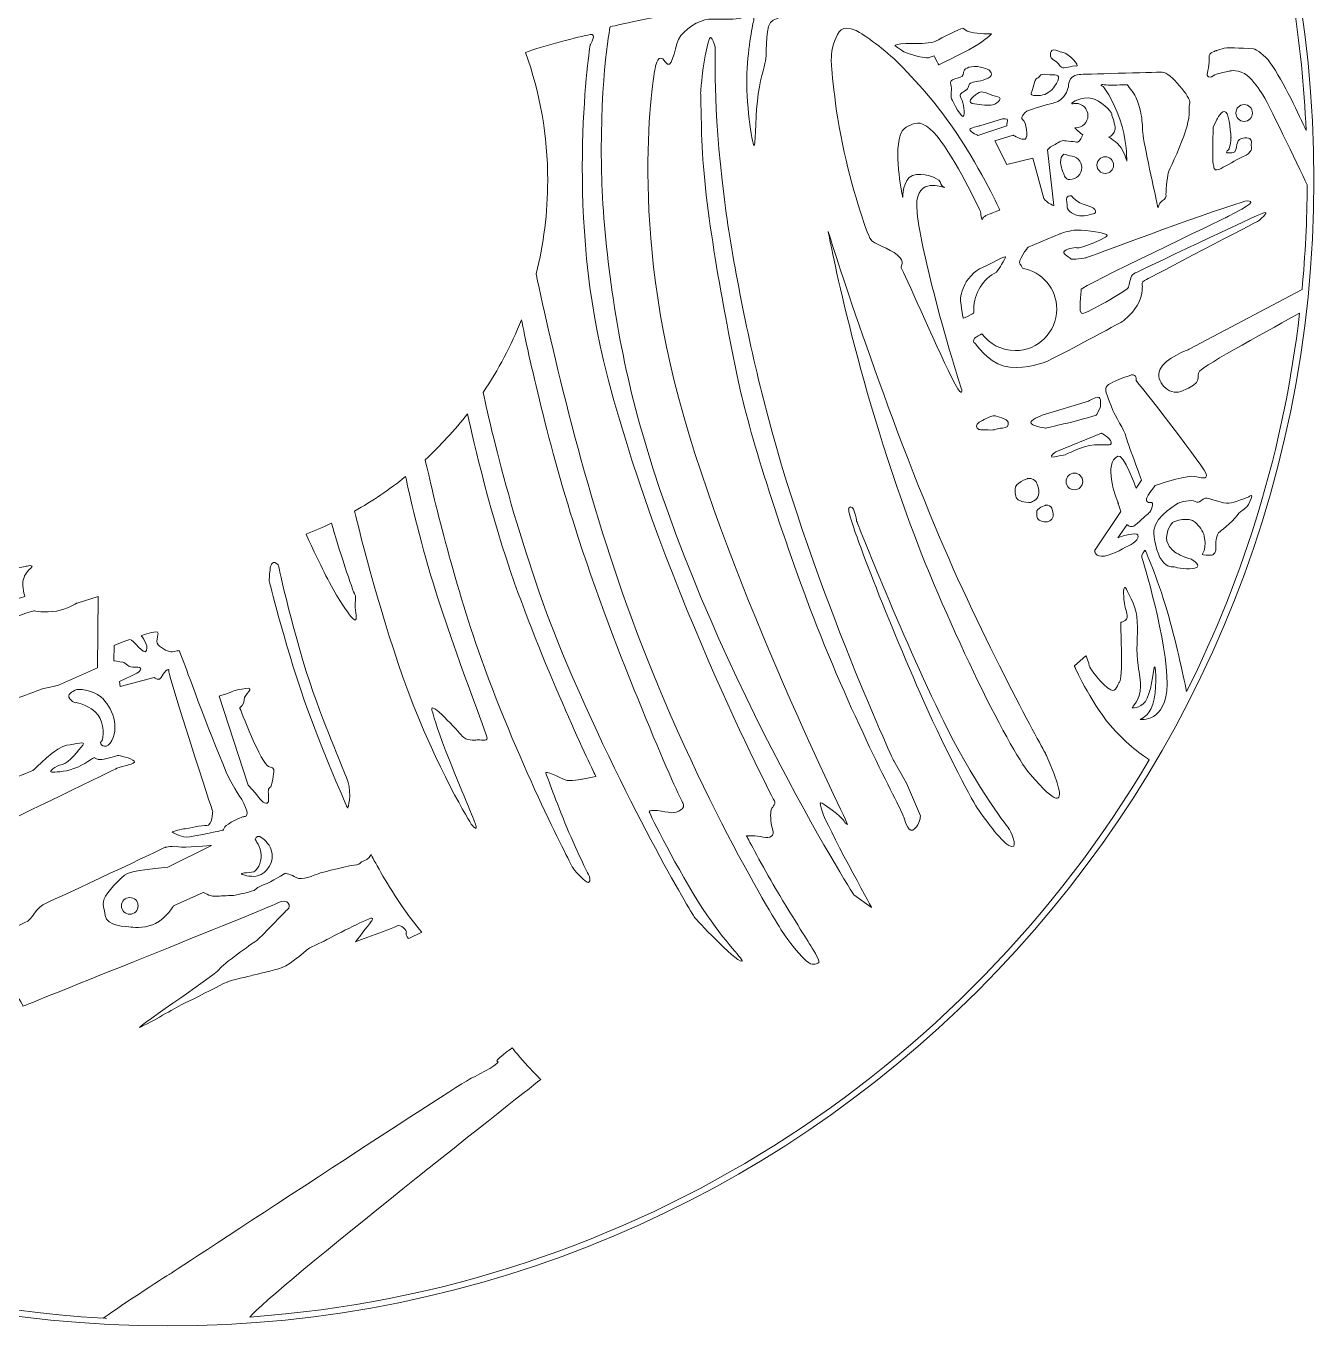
# Model space of a CAD drawing. Header units: inches. Extents: x 50 to 350, y -350 to -50.
# Drawn here: x 181.4 to 350, y -350 to -179.8 of the extents above; entities that cross this region are included whole.
import ezdxf

# ---------------------------------------------------------------- set-up
doc = ezdxf.new("R2010")
doc.units = ezdxf.units.IN
doc.header["$MEASUREMENT"] = 0
doc.layers.add('Layer 1', color=7, linetype='Continuous')

msp = doc.modelspace()

# ---------------------------------------------------------------- linework, layer by layer
at = {"layer": 'Layer 1', "lineweight": 0}
for points, knots in [([(350, -200), (350, -282.84), (282.84, -350), (200, -350), (117.16, -350), (50, -282.84), (50, -200), (50, -117.16), (117.16, -50), (200, -50), (282.84, -50), (350, -117.16), (350, -200)], [0, 0, 0, 0, 1, 1, 1, 2, 2, 2, 3, 3, 3, 4, 4, 4, 4]), ([(342.08, -182.85), (340.36, -182.73), (338.5, -182.6), (338, -182.81), (337.49, -183.02), (337.24, -183.06), (337.24, -183.06), (337.24, -183.06), (336.19, -183.27), (336.27, -183.91), (336.36, -184.54), (336.02, -186.26), (336.02, -186.26), (336.02, -186.26), (336.09, -186.57), (336.4, -186.55), (336.61, -186.53), (337.01, -186.2), (337.24, -186.14), (337.83, -185.97), (338.88, -185.76), (338.88, -185.76), (338.88, -185.76), (339.73, -185.44), (340.89, -186.07), (341.78, -186.56), (342.6, -187.81), (343.13, -188.58), (343.89, -189.66), (347.85, -198), (349.11, -200.65), (349.09, -205.26), (348.86, -209.82), (348.44, -214.32), (348.44, -214.32), (333.66, -222.16), (333.66, -222.16), (333.66, -222.16), (330.48, -223.28), (329.81, -224.84), (329.17, -226.33), (331, -228.27), (332.57, -227.67), (335.77, -226.45), (334.48, -225.73), (335.01, -225.02), (335.54, -224.32), (344.98, -219.15), (348.11, -217.44), (346.07, -235.06), (340.96, -251.73), (333.33, -266.93), (332.87, -264.71), (331.89, -260.26), (330.77, -256.4), (329.49, -251.94), (327.9, -248.46), (327.9, -248.46), (327.9, -248.46), (327.31, -249.05), (327.48, -249.39), (327.56, -249.56), (330.86, -260.61), (330.78, -265.97), (330.69, -271.13), (327.23, -270.6), (327.23, -270.6), (327.23, -270.6), (328.39, -270.31), (328.92, -268.59), (329.44, -266.9), (329.33, -263.78), (329.16, -263.7), (328.98, -263.61), (328.86, -266.36), (328.17, -267.83), (327.58, -269.11), (326.41, -269.12), (326.21, -269.09), (326.09, -269.06), (327.31, -268.02), (327.3, -266.31), (327.3, -264.82), (327.08, -264.7), (326.9, -262.87), (326.71, -260.94), (327, -258.91), (326.83, -257.14), (326.7, -255.8), (325.42, -253.5), (325.37, -253.43), (325.12, -253.09), (325.01, -253.74), (325.12, -254.86), (325.29, -256.54), (325.88, -257.22), (325.29, -257.64), (324.7, -258.06), (324.7, -257.64), (324.7, -258.23), (324.7, -258.82), (325.04, -265.3), (324.53, -265.72), (324.33, -265.89), (324.14, -267.14), (323.39, -266.75), (322.29, -266.18), (320.58, -263.81), (320.58, -263.61), (320.58, -263.28), (320.15, -262.27), (320.15, -262.27), (320.15, -262.27), (318.64, -263.61), (318.64, -263.61), (318.64, -263.61), (320.63, -268.15), (323.31, -271.35), (325.12, -273.52), (327.24, -275.08), (328.44, -275.89), (304.2, -316.89), (260.89, -345.27), (210.71, -348.83), (213.41, -345.52), (248.78, -317.74), (248.78, -317.74), (248.78, -317.74), (247.96, -316.88), (247.1, -315.98), (246.15, -314.99), (245.07, -313.61), (245.07, -313.61), (245.07, -313.61), (242.47, -315.38), (243.14, -315.38), (243.81, -315.38), (240.87, -317.06), (239.69, -317.57), (238.51, -318.07), (200.72, -342.9), (200.3, -343.16), (199.92, -343.38), (192.5, -348.21), (191.5, -348.98), (160.71, -347.24), (132.42, -336.17), (109.41, -318.55), (115.77, -315.2), (133.24, -306.03), (134.48, -305.62), (135.99, -305.11), (146.68, -299.64), (146.68, -299.64), (146.68, -299.64), (192.64, -277.33), (193.31, -277), (193.98, -276.66), (195.92, -276.49), (195.58, -276.07), (195.25, -275.65), (193.48, -275.31), (193.48, -275.31), (193.48, -275.31), (192.1, -275.79), (191.36, -275.85), (190.54, -275.92), (190.36, -275.57), (190.36, -275.57), (190.36, -275.57), (189.01, -276.56), (187.69, -277.04), (186.36, -277.52), (185.06, -277.5), (184.81, -277.5), (184.3, -277.5), (185.23, -276.66), (186.16, -276.49), (187.08, -276.32), (188.34, -274.56), (188.85, -273.97), (189.35, -273.38), (187.92, -273.88), (186.74, -273.97), (185.57, -274.05), (182.37, -277.25), (182.37, -277.25), (182.37, -277.25), (158.8, -287.35), (158.21, -287.6), (157.62, -287.86), (152.91, -289.62), (151.9, -290.13), (150.89, -290.63), (150.47, -292.06), (150.47, -292.06), (150.47, -292.06), (145.33, -295.09), (145.33, -295.09), (145.33, -295.09), (141.85, -296.3), (138.49, -295.63), (135.76, -295.08), (131.53, -292.7), (132.33, -285.47), (132.55, -283.45), (133.83, -282.44), (133.97, -282.3), (134.56, -281.71), (141.8, -278.43), (142.98, -277.92), (144.15, -277.42), (147.52, -277.17), (148.28, -277.25), (149.04, -277.33), (154.93, -277.08), (154.93, -277.08), (154.93, -277.08), (182.87, -266.9), (183.21, -266.73), (183.55, -266.56), (185.65, -266.14), (185.65, -266.14), (185.65, -266.14), (190.78, -263.87), (190.78, -263.87), (190.78, -263.87), (190.87, -254.52), (190.87, -254.52), (190.87, -254.52), (188.09, -255.37), (188.09, -255.37), (188.09, -255.37), (186.73, -256.18), (185.39, -256.42), (183.92, -256.69), (182.45, -256.38), (182.45, -256.38), (182.45, -256.38), (171.34, -259.91), (169.66, -260.5), (167.97, -261.09), (161.32, -262.69), (160.15, -263.19), (158.97, -263.7), (143.65, -269.25), (142.22, -269.51), (140.79, -269.76), (131.61, -272.96), (134.39, -272.2), (137.17, -271.44), (149.46, -269.17), (150.21, -269.17), (150.97, -269.17), (156.7, -267.32), (157.03, -267.23), (157.37, -267.15), (162.67, -266.22), (162.25, -266.39), (161.83, -266.56), (160.99, -267.65), (159.56, -268.24), (158.13, -268.83), (146.85, -272.28), (146.85, -272.28), (146.85, -272.28), (82.88, -292.4), (82.88, -292.4), (80.58, -289.48), (78.39, -286.47), (76.3, -283.39), (79.82, -282.85), (89.42, -281.29), (91.97, -280.87), (95, -280.36), (105.27, -277), (106.45, -276.75), (107.62, -276.49), (128.08, -270.68), (129.76, -270.26), (131.1, -269.93), (134.18, -268.48), (136.03, -267.82), (137.01, -267.58), (137.6, -267.43), (137.17, -267.49), (136.91, -267.52), (136.51, -267.64), (136.03, -267.82), (134.12, -268.27), (130.71, -269), (130.43, -269), (130.01, -269), (103.33, -274.64), (102.91, -274.56), (102.49, -274.47), (91.88, -276.49), (90.79, -276.58), (89.7, -276.66), (78, -278.93), (77.16, -278.93), (76.67, -278.93), (75.05, -279.21), (73.73, -279.44), (71.08, -275.23), (68.63, -270.88), (66.41, -266.4), (71.82, -265.71), (85.68, -263.76), (86.92, -263.28), (88.43, -262.69), (113.1, -261.93), (113.85, -261.51), (114.61, -261.09), (116.21, -261.17), (116.8, -261.26), (117.39, -261.34), (121.68, -261.34), (122.61, -261.43), (123.53, -261.51), (128.58, -261.26), (130.18, -261.01), (131.78, -260.75), (136.07, -259.74), (138.01, -259.41), (139.95, -259.07), (136.83, -260.16), (135.91, -260.42), (134.98, -260.67), (128.41, -262.27), (130.1, -262.02), (131.78, -261.76), (142.3, -262.94), (143.14, -262.94), (143.73, -262.94), (146.17, -262.69), (147.13, -262.6), (147.08, -262.62), (147.11, -262.62), (147.27, -262.6), (147.67, -262.55), (147.54, -262.56), (147.13, -262.6), (147.52, -262.46), (153.32, -261.35), (153.92, -261.43), (154.59, -261.51), (157.37, -261.17), (157.37, -261.17), (157.37, -261.17), (170.84, -257.22), (170.84, -257.22), (170.84, -257.22), (176.56, -255.62), (177.49, -255.53), (178.41, -255.45), (181.27, -254.52), (181.27, -254.52), (181.27, -254.52), (180.85, -253.18), (181.02, -252.5), (181.19, -251.83), (181.36, -251.41), (182.03, -250.82), (182.7, -250.23), (181.36, -250.57), (181.36, -250.57), (181.36, -250.57), (167.47, -253.09), (167.47, -253.09), (167.47, -253.09), (171.76, -253.01), (174.79, -252.59), (178.49, -252.07), (177.07, -253.68), (176.56, -253.85), (176.06, -254.02), (173.53, -255.37), (171.26, -255.37), (168.98, -255.37), (149.71, -257.55), (148.62, -257.64), (147.52, -257.72), (144.91, -257.13), (143.06, -257.13), (141.21, -257.13), (139.02, -256.21), (139.44, -256.21), (139.86, -256.21), (142.81, -255.7), (143.57, -255.03), (144.32, -254.36), (136.66, -255.28), (135.82, -255.28), (134.98, -255.28), (131.61, -254.78), (131.61, -254.78), (131.61, -254.78), (130.86, -254.52), (129.59, -254.61), (128.33, -254.69), (123.45, -255.62), (122.35, -255.62), (121.26, -255.62), (119.41, -255.79), (118.73, -255.79), (118.06, -255.79), (108.47, -257.55), (107.62, -257.64), (106.78, -257.72), (101.65, -258.73), (100.64, -259.07), (99.63, -259.41), (94.33, -260.33), (91.97, -260.75), (89.61, -261.17), (86.33, -261.68), (85.99, -261.76), (85.69, -261.84), (69.04, -264.43), (65.7, -264.95), (65.2, -263.92), (64.71, -262.89), (64.24, -261.84), (66.69, -261.52), (70.98, -260.82), (72.44, -260.5), (74.38, -260.08), (108.21, -255.28), (109.14, -255.11), (110.07, -254.94), (116.46, -254.1), (117.98, -253.6), (119.49, -253.09), (167.89, -247.37), (168.98, -247.2), (170.08, -247.03), (171.93, -246.44), (172.27, -246.36), (172.6, -246.28), (172.18, -246.36), (170.58, -246.53), (168.98, -246.7), (151.56, -248.04), (149.96, -248.21), (148.36, -248.38), (135.74, -249.31), (134.64, -249.39), (133.55, -249.47), (125.72, -249.98), (124.96, -249.98), (124.27, -249.98), (70.86, -255.41), (61.86, -256.33), (54.79, -238.98), (50.89, -220), (50.89, -200.11), (50.89, -117.76), (117.65, -51), (200, -51), (218.79, -51), (236.76, -54.48), (253.31, -60.82), (255.61, -63.28), (265.37, -73.74), (265.71, -74.19), (266.09, -74.69), (266.34, -86.43), (266.34, -86.43), (266.34, -86.43), (268.36, -88.83), (268.74, -89.84), (269.12, -90.85), (269.12, -88.2), (269.12, -88.2), (269.12, -88.2), (269.12, -78.98), (269.12, -78.98), (269.12, -78.98), (277.2, -87.95), (277.57, -88.83), (277.95, -89.71), (277.57, -100.95), (277.57, -100.95), (277.57, -100.95), (279.25, -102.68), (279.25, -102.68), (279.25, -102.68), (279.25, -91.23), (279.25, -91.23), (279.25, -91.23), (280.98, -93.5), (280.98, -93.5), (280.98, -93.5), (279.34, -88.32), (278.84, -88.2), (278.33, -88.07), (278.46, -85.55), (278.46, -84.92), (278.46, -84.28), (277.95, -84.54), (277.95, -84.54), (277.95, -84.54), (277.07, -85.55), (277.07, -85.55), (277.07, -85.55), (268.86, -74.94), (268.86, -74.94), (268.86, -74.94), (268.86, -67.82), (268.86, -67.82), (274.84, -70.94), (280.57, -74.45), (286.03, -78.31), (286.03, -78.31), (286.03, -90.09), (286.03, -90.09), (286.03, -90.09), (287.17, -90.6), (287.04, -91.1), (286.92, -91.61), (286.92, -91.48), (286.54, -92.49), (286.16, -93.5), (286.54, -108.27), (286.54, -108.27), (286.54, -108.27), (284.77, -106), (284.77, -106), (284.77, -106), (284.77, -90.97), (284.77, -90.97), (284.77, -90.97), (283.38, -91.1), (283.51, -91.98), (283.63, -92.87), (282.88, -102.97), (282.88, -102.97), (282.88, -102.97), (281.74, -102.21), (281.74, -102.21), (281.74, -102.21), (282.4, -103.87), (282.29, -104.47), (282.15, -105.24), (281.24, -104.99), (281.24, -104.99), (281.24, -104.99), (291.84, -116.85), (291.84, -116.85), (291.84, -116.85), (290.45, -113.19), (290.45, -113.19), (290.45, -113.19), (290.45, -96.15), (290.45, -96.15), (290.45, -96.15), (291.59, -97.67), (291.59, -97.67), (291.59, -97.67), (291.59, -87.44), (291.59, -87.44), (291.59, -87.44), (292.72, -87.44), (292.85, -86.94), (292.98, -86.43), (292.85, -101.58), (292.85, -101.58), (292.85, -101.58), (294.36, -103.98), (294.36, -103.98), (294.36, -103.98), (295, -105.24), (294.49, -105.49), (293.99, -105.74), (293.1, -106.25), (293.35, -107.01), (293.61, -107.76), (293.35, -110.04), (293.35, -110.04), (293.35, -110.04), (294.62, -109.91), (295.25, -110.42), (295.88, -110.92), (297.39, -112.31), (297.39, -112.31), (297.39, -112.31), (298.53, -114.46), (299.04, -114.71), (299.46, -114.92), (299.17, -95.1), (299.07, -88.67), (300.96, -90.35), (302.8, -92.08), (304.6, -93.85), (304.6, -93.85), (304.34, -94.13), (304.34, -94.13), (304.34, -94.13), (304.34, -126.45), (304.34, -126.45), (304.34, -126.45), (306.36, -128.97), (306.36, -128.97), (306.36, -128.97), (306.36, -95.61), (306.36, -95.61), (318.24, -107.7), (328.08, -121.81), (335.31, -137.37), (335.31, -137.37), (335.31, -154.78), (335.31, -154.78), (335.31, -154.78), (336.9, -156.3), (337.16, -156.63), (337.41, -156.97), (340.19, -158.15), (340.86, -158.4), (341.31, -158.57), (342.64, -159.29), (343.64, -159.96), (346.64, -170.71), (348.46, -181.94), (348.97, -193.53), (348.11, -191.62), (346.04, -187.14), (344.27, -184.65), (343.54, -183.64), (342.49, -182.88), (342.08, -182.85)], [0, 0, 0, 0, 1, 1, 1, 2, 2, 2, 3, 3, 3, 4, 4, 4, 5, 5, 5, 6, 6, 6, 7, 7, 7, 8, 8, 8, 9, 9, 9, 10, 10, 10, 11, 11, 11, 12, 12, 12, 13, 13, 13, 14, 14, 14, 15, 15, 15, 16, 16, 16, 17, 17, 17, 18, 18, 18, 19, 19, 19, 20, 20, 20, 21, 21, 21, 22, 22, 22, 23, 23, 23, 24, 24, 24, 25, 25, 25, 26, 26, 26, 27, 27, 27, 28, 28, 28, 29, 29, 29, 30, 30, 30, 31, 31, 31, 32, 32, 32, 33, 33, 33, 34, 34, 34, 35, 35, 35, 36, 36, 36, 37, 37, 37, 38, 38, 38, 39, 39, 39, 40, 40, 40, 41, 41, 41, 42, 42, 42, 43, 43, 43, 44, 44, 44, 45, 45, 45, 46, 46, 46, 47, 47, 47, 48, 48, 48, 49, 49, 49, 50, 50, 50, 51, 51, 51, 52, 52, 52, 53, 53, 53, 54, 54, 54, 55, 55, 55, 56, 56, 56, 57, 57, 57, 58, 58, 58, 59, 59, 59, 60, 60, 60, 61, 61, 61, 62, 62, 62, 63, 63, 63, 64, 64, 64, 65, 65, 65, 66, 66, 66, 67, 67, 67, 68, 68, 68, 69, 69, 69, 70, 70, 70, 71, 71, 71, 72, 72, 72, 73, 73, 73, 74, 74, 74, 75, 75, 75, 76, 76, 76, 77, 77, 77, 78, 78, 78, 79, 79, 79, 80, 80, 80, 81, 81, 81, 82, 82, 82, 83, 83, 83, 84, 84, 84, 85, 85, 85, 86, 86, 86, 87, 87, 87, 88, 88, 88, 89, 89, 89, 90, 90, 90, 91, 91, 91, 92, 92, 92, 93, 93, 93, 94, 94, 94, 95, 95, 95, 96, 96, 96, 97, 97, 97, 98, 98, 98, 99, 99, 99, 100, 100, 100, 101, 101, 101, 102, 102, 102, 103, 103, 103, 104, 104, 104, 105, 105, 105, 106, 106, 106, 107, 107, 107, 108, 108, 108, 109, 109, 109, 110, 110, 110, 111, 111, 111, 112, 112, 112, 113, 113, 113, 114, 114, 114, 115, 115, 115, 116, 116, 116, 117, 117, 117, 118, 118, 118, 119, 119, 119, 120, 120, 120, 121, 121, 121, 122, 122, 122, 123, 123, 123, 124, 124, 124, 125, 125, 125, 126, 126, 126, 127, 127, 127, 128, 128, 128, 129, 129, 129, 130, 130, 130, 131, 131, 131, 132, 132, 132, 133, 133, 133, 134, 134, 134, 135, 135, 135, 136, 136, 136, 137, 137, 137, 138, 138, 138, 139, 139, 139, 140, 140, 140, 141, 141, 141, 142, 142, 142, 143, 143, 143, 144, 144, 144, 145, 145, 145, 146, 146, 146, 147, 147, 147, 148, 148, 148, 149, 149, 149, 150, 150, 150, 151, 151, 151, 152, 152, 152, 153, 153, 153, 154, 154, 154, 155, 155, 155, 156, 156, 156, 157, 157, 157, 158, 158, 158, 159, 159, 159, 160, 160, 160, 161, 161, 161, 162, 162, 162, 163, 163, 163, 164, 164, 164, 165, 165, 165, 166, 166, 166, 167, 167, 167, 168, 168, 168, 169, 169, 169, 170, 170, 170, 171, 171, 171, 172, 172, 172, 173, 173, 173, 174, 174, 174, 175, 175, 175, 176, 176, 176, 177, 177, 177, 178, 178, 178, 179, 179, 179, 180, 180, 180, 181, 181, 181, 182, 182, 182, 183, 183, 183, 184, 184, 184, 185, 185, 185, 186, 186, 186, 187, 187, 187, 188, 188, 188, 189, 189, 189, 190, 190, 190, 191, 191, 191, 192, 192, 192, 193, 193, 193, 194, 194, 194, 195, 195, 195, 196, 196, 196, 197, 197, 197, 198, 198, 198, 199, 199, 199, 200, 200, 200, 201, 201, 201, 202, 202, 202, 203, 203, 203, 204, 204, 204, 205, 205, 205, 206, 206, 206, 207, 207, 207, 208, 208, 208, 209, 209, 209, 210, 210, 210, 210]), ([(292.09, -295.23), (292.09, -295.23), (286.16, -284.37), (285.65, -282.73), (285.15, -281.09), (285.15, -281.22), (286.92, -282.48), (288.68, -283.74), (288.31, -283.99), (288.94, -284.37), (289.26, -284.56), (273.67, -253.8), (266.85, -228.58), (260.21, -203.98), (263.74, -185.11), (263.81, -185.15), (263.81, -185.15), (264.19, -183.13), (265.08, -184.52), (265.96, -185.91), (266.21, -183), (266.84, -181.61), (267.48, -180.23), (269.5, -179.09), (270.76, -178.96), (272.02, -178.84), (273.79, -179.09), (274.8, -178.84), (275.81, -178.58), (276.94, -177.7), (276.69, -178.96), (276.56, -179.6), (275.93, -182.33), (275.77, -186.05), (275.62, -189.65), (276.44, -195.25), (276.69, -195.5), (276.94, -195.74), (276.86, -192.24), (277.14, -189.69), (277.43, -186.97), (278.08, -185.17), (278.21, -184.39), (278.46, -182.88), (278.08, -179.59), (279.22, -179.09), (280.35, -178.58), (281.61, -177.83), (281.61, -177.83), (281.61, -177.83), (280.51, -177.17), (280.51, -177.17), (280.51, -177.17), (275.69, -177.01), (269.51, -177.77), (264.5, -178.38), (257.87, -179.95), (257.87, -179.95), (257.87, -179.95), (256.32, -188.06), (256.8, -200.55), (257.15, -209.61), (258.8, -221.46), (261.72, -231.88), (270.5, -263.15), (289.77, -293.58), (289.77, -293.58), (289.77, -293.58), (292.09, -295.23), (292.09, -295.23)], [0, 0, 0, 0, 1, 1, 1, 2, 2, 2, 3, 3, 3, 4, 4, 4, 5, 5, 5, 6, 6, 6, 7, 7, 7, 8, 8, 8, 9, 9, 9, 10, 10, 10, 11, 11, 11, 12, 12, 12, 13, 13, 13, 14, 14, 14, 15, 15, 15, 16, 16, 16, 17, 17, 17, 18, 18, 18, 19, 19, 19, 20, 20, 20, 21, 21, 21, 22, 22, 22, 23, 23, 23, 23]), ([(287.27, -181.76), (286.77, -182.97), (286.82, -184.49), (286.82, -184.49), (286.82, -184.49), (287.16, -190.4), (288.51, -196.37), (289.73, -201.79), (291.62, -207.63), (292.13, -207.98), (293.02, -208.59), (295.03, -209.18), (295.84, -210.19), (296.45, -210.94), (295.78, -211.35), (296, -211.6), (296.3, -211.95), (300.36, -221.32), (302.54, -225.79), (303.99, -228.77), (303.91, -227.51), (303.91, -227.51), (303.91, -227.51), (302.12, -222.06), (300.4, -215.4), (299.46, -211.74), (298.31, -207.02), (298.04, -204.26), (297.56, -199.49), (301.13, -200.88), (301.38, -200.91), (301.44, -200.91), (301.49, -200.92), (301.53, -200.93), (301.67, -201.01), (301.73, -200.97), (301.53, -200.93), (301.38, -200.85), (301.16, -200.66), (301.05, -200.23), (300.92, -199.77), (298.7, -198.9), (297.44, -199.42), (296.16, -199.93), (296.17, -202.25), (296.17, -202.25), (296.17, -202.25), (294.99, -196.93), (295.82, -194.17), (296.13, -193.12), (296.97, -192.88), (297.77, -192.6), (298.62, -192.3), (299.82, -193.09), (301.15, -194.9), (303.64, -198.32), (306.35, -204.11), (306.35, -204.11), (306.35, -204.11), (306.52, -205.54), (306.6, -205.12), (306.69, -204.7), (307.28, -204.61), (308.03, -204.27), (308.79, -203.94), (308.88, -203.94), (308.88, -203.94), (308.88, -203.94), (306.69, -199.07), (303.16, -193.78), (301.09, -190.69), (298.67, -187.79), (295.66, -184.75), (294, -183.07), (291.09, -180.92), (290.06, -180.45), (288.12, -179.55), (287.75, -180.65), (287.27, -181.76)], [0, 0, 0, 0, 1, 1, 1, 2, 2, 2, 3, 3, 3, 4, 4, 4, 5, 5, 5, 6, 6, 6, 7, 7, 7, 8, 8, 8, 9, 9, 9, 10, 10, 10, 11, 11, 11, 12, 12, 12, 13, 13, 13, 14, 14, 14, 15, 15, 15, 16, 16, 16, 17, 17, 17, 18, 18, 18, 19, 19, 19, 20, 20, 20, 21, 21, 21, 22, 22, 22, 23, 23, 23, 24, 24, 24, 25, 25, 25, 26, 26, 26, 26]), ([(300.54, -181.8), (299.95, -182.14), (298.19, -182.14), (297.85, -182.14), (297.51, -182.14), (297.6, -182.14), (296.59, -182.14), (295.58, -182.14), (295.16, -182.39), (295.16, -182.39), (295.16, -182.39), (296.08, -183.23), (297.01, -183.48), (297.93, -183.74), (298.94, -184.07), (299.53, -183.99), (300.12, -183.91), (300.29, -183.57), (300.37, -183.91), (300.46, -184.24), (300.88, -184.92), (300.88, -184.92), (300.88, -184.92), (303.66, -183.63), (305.57, -182.52), (307.05, -181.65), (307.78, -180.88), (307.78, -180.88), (307.78, -180.88), (306.06, -180.88), (305.1, -180.67), (304.26, -180.48), (304.18, -180.07), (303.99, -180.12), (303.66, -180.2), (301.13, -181.46), (300.54, -181.8)], [0, 0, 0, 0, 1, 1, 1, 2, 2, 2, 3, 3, 3, 4, 4, 4, 5, 5, 5, 6, 6, 6, 7, 7, 7, 8, 8, 8, 9, 9, 9, 10, 10, 10, 11, 11, 11, 12, 12, 12, 12]), ([(283.52, -302.19), (284.39, -302.98), (284.85, -302.54), (285.06, -302.5), (285.56, -302.42), (284.55, -300.99), (284.13, -300.23), (283.89, -299.8), (281.48, -296.08), (279.21, -292.21), (277.47, -289.24), (275.71, -285.84), (275.71, -285.84), (275.71, -285.84), (276.98, -285.75), (277.9, -286), (278.83, -286.26), (279.42, -285.75), (279.16, -285.08), (278.91, -284.4), (278.83, -283.23), (278.91, -282.64), (279, -282.05), (279.58, -281.71), (279.42, -281.37), (279.32, -281.18), (263.77, -251.4), (257.01, -223.62), (252.02, -203.08), (255.26, -182.31), (255.26, -182.31), (255.26, -182.31), (256.23, -180.77), (255.26, -180.96), (253.92, -181.23), (249.02, -182.45), (246.81, -183.32), (248.68, -188.55), (249.7, -194.19), (249.7, -200.07), (249.7, -204.28), (249.18, -208.38), (248.19, -212.29), (250.13, -221.51), (254.57, -240.88), (260.61, -257.17), (269.73, -281.76), (280.51, -298.54), (280.51, -298.54), (280.51, -298.54), (282.26, -301.05), (283.52, -302.19)], [0, 0, 0, 0, 1, 1, 1, 2, 2, 2, 3, 3, 3, 4, 4, 4, 5, 5, 5, 6, 6, 6, 7, 7, 7, 8, 8, 8, 9, 9, 9, 10, 10, 10, 11, 11, 11, 12, 12, 12, 13, 13, 13, 14, 14, 14, 15, 15, 15, 16, 16, 16, 17, 17, 17, 17]), ([(297.73, -284.94), (298.44, -284.26), (298.49, -283.24), (298.49, -283.24), (298.49, -283.24), (296.67, -278.94), (296.67, -278.94), (296.67, -278.94), (295, -276.04), (295, -276.04), (295, -276.04), (283.68, -251.62), (277.94, -228.7), (275.67, -219.66), (273.72, -209.69), (272.78, -202.22), (271.27, -190.12), (271.64, -182.75), (271.64, -182.75), (271.64, -182.75), (271.14, -180.76), (270.88, -181.49), (270.25, -183.26), (269.95, -186.07), (269.87, -186.92), (269.67, -189.28), (269.68, -186.7), (269.85, -194.01), (270.03, -202.36), (272.35, -215.28), (274.67, -226.45), (275.93, -232.51), (280.03, -245.59), (284.44, -257.12), (289.71, -270.9), (296.09, -282.56), (296.36, -283.52), (296.53, -284.14), (297.02, -285.63), (297.73, -284.94)], [0, 0, 0, 0, 1, 1, 1, 2, 2, 2, 3, 3, 3, 4, 4, 4, 5, 5, 5, 6, 6, 6, 7, 7, 7, 8, 8, 8, 9, 9, 9, 10, 10, 10, 11, 11, 11, 12, 12, 12, 13, 13, 13, 13]), ([(315.95, -184.33), (316.54, -184.58), (316.62, -185), (316.96, -185.25), (317.29, -185.5), (318.3, -185), (318.89, -185.08), (319.48, -185.17), (317.88, -183.4), (317.21, -183.32), (316.54, -183.23), (316.37, -182.9), (315.86, -182.98), (315.36, -183.06), (315.36, -184.07), (315.95, -184.33)], [0, 0, 0, 0, 1, 1, 1, 2, 2, 2, 3, 3, 3, 4, 4, 4, 5, 5, 5, 5]), ([(307.45, -185.59), (307.45, -185.59), (306.18, -185), (305.17, -185.17), (304.16, -185.34), (304.16, -185.76), (304.08, -186.18), (303.99, -186.6), (303.4, -186.6), (302.98, -186.77), (302.56, -186.94), (302.31, -187.02), (302.48, -187.52), (302.65, -188.03), (302.39, -189.04), (302.56, -189.38), (302.73, -189.71), (303.99, -192.24), (304.16, -191.56), (304.33, -190.89), (303.99, -189.54), (303.74, -189.12), (303.49, -188.7), (303.99, -188.62), (304.5, -188.2), (305, -187.78), (304.67, -187.44), (305.17, -187.27), (305.68, -187.1), (306.43, -187.1), (307.36, -186.68), (308.29, -186.26), (307.45, -185.59), (307.45, -185.59)], [0, 0, 0, 0, 1, 1, 1, 2, 2, 2, 3, 3, 3, 4, 4, 4, 5, 5, 5, 6, 6, 6, 7, 7, 7, 8, 8, 8, 9, 9, 9, 10, 10, 10, 11, 11, 11, 11]), ([(318.36, -186.52), (318.02, -186.78), (317.84, -187.33), (317.88, -187.52), (317.93, -187.77), (317.66, -188.67), (317.05, -189.3), (316.6, -189.76), (315.86, -189.93), (315.53, -190.01), (314.6, -190.22), (312.41, -190.98), (312.41, -190.98), (312.41, -190.98), (311.4, -191.78), (311.86, -192.07), (312.33, -192.36), (312.66, -194.47), (312.2, -194.64), (311.74, -194.81), (310.64, -194.13), (310.64, -194.13), (310.64, -194.13), (308.24, -194.89), (308.24, -194.89), (308.24, -194.89), (309.8, -197.96), (309.8, -197.96), (309.8, -197.96), (313.21, -197.16), (313.21, -197.16), (313.21, -197.16), (314.64, -202.42), (314.64, -202.42), (314.64, -202.42), (314.89, -202.76), (315.27, -203.01), (315.65, -203.26), (315.95, -203.35), (315.95, -203.35), (315.95, -203.35), (315.1, -196.07), (315.1, -196.07), (315.1, -196.07), (315.4, -195.69), (315.78, -195.52), (316.16, -195.35), (316.83, -194.85), (317.17, -194.85), (317.5, -194.85), (318.85, -195.02), (319.06, -195.06), (319.27, -195.1), (319.73, -194.09), (319.73, -194.09), (319.73, -194.09), (318.9, -193.51), (318.71, -193.16), (318.75, -193.16), (318.78, -193.16), (318.81, -193.16), (319.69, -193.16), (320.41, -192.45), (320.41, -191.56), (320.41, -190.68), (319.69, -189.97), (318.81, -189.97), (318.64, -189.97), (318.47, -189.99), (318.32, -190.04), (318.31, -189.97), (318.3, -189.92), (318.3, -189.92), (318.3, -189.92), (319.48, -188.98), (320.96, -189.31), (322, -189.55), (323.49, -190.99), (323.52, -191.35), (323.57, -191.83), (324.02, -192.67), (323.97, -193.33), (323.93, -193.91), (323.4, -194.36), (323.18, -194.34), (322.91, -194.32), (323.81, -194.65), (324.56, -195.54), (325.08, -196.16), (325.5, -197.4), (325.5, -197.54), (325.5, -197.7), (325.54, -195.25), (324.89, -193), (324.16, -190.42), (322.7, -187.98), (322.39, -187.78), (321.8, -187.4), (322.3, -187.52), (323.06, -187.57), (323.82, -187.61), (325.54, -187.52), (325.54, -187.52), (325.54, -187.52), (326.38, -188.58), (326.55, -188.91), (326.61, -189.04), (327.11, -190.01), (327.39, -191.52), (327.57, -192.47), (327.51, -193.15), (327.64, -194.18), (327.87, -195.94), (329.48, -203.1), (329.5, -203.35), (329.54, -203.98), (329.67, -203.18), (329.92, -202.93), (330.17, -202.68), (330.68, -202.46), (330.63, -202.09), (330.59, -201.71), (330.76, -199.69), (330.93, -199.1), (331.04, -198.71), (332.22, -196.28), (332.98, -194.24), (333.36, -193.21), (333.58, -192), (333.62, -191.78), (333.75, -191.1), (333.54, -190.47), (333.75, -189.88), (333.96, -189.29), (331.18, -185.88), (330.13, -185.88), (329.08, -185.88), (319.36, -186.18), (319.36, -186.18), (319.36, -186.18), (318.77, -186.2), (318.36, -186.52)], [0, 0, 0, 0, 1, 1, 1, 2, 2, 2, 3, 3, 3, 4, 4, 4, 5, 5, 5, 6, 6, 6, 7, 7, 7, 8, 8, 8, 9, 9, 9, 10, 10, 10, 11, 11, 11, 12, 12, 12, 13, 13, 13, 14, 14, 14, 15, 15, 15, 16, 16, 16, 17, 17, 17, 18, 18, 18, 19, 19, 19, 20, 20, 20, 21, 21, 21, 22, 22, 22, 23, 23, 23, 24, 24, 24, 25, 25, 25, 26, 26, 26, 27, 27, 27, 28, 28, 28, 29, 29, 29, 30, 30, 30, 31, 31, 31, 32, 32, 32, 33, 33, 33, 34, 34, 34, 35, 35, 35, 36, 36, 36, 37, 37, 37, 38, 38, 38, 39, 39, 39, 40, 40, 40, 41, 41, 41, 42, 42, 42, 43, 43, 43, 44, 44, 44, 45, 45, 45, 46, 46, 46, 47, 47, 47, 47]), ([(315.02, -186.18), (313.93, -186.01), (314.18, -186.6), (313.76, -186.68), (313.34, -186.77), (313.25, -188.2), (313, -188.62), (312.75, -189.04), (314.18, -189.04), (314.77, -188.79), (315.36, -188.53), (316.03, -188.03), (316.45, -187.02), (316.87, -186.01), (316.11, -186.35), (315.02, -186.18)], [0, 0, 0, 0, 1, 1, 1, 2, 2, 2, 3, 3, 3, 4, 4, 4, 5, 5, 5, 5]), ([(306.18, -188.53), (305.59, -188.79), (304.5, -189.8), (305.26, -189.97), (306.01, -190.13), (307.11, -190.22), (307.7, -190.22), (308.29, -190.22), (309.46, -189.29), (308.62, -189.12), (307.78, -188.96), (306.77, -188.28), (306.18, -188.53)], [0, 0, 0, 0, 1, 1, 1, 2, 2, 2, 3, 3, 3, 4, 4, 4, 4]), ([(340.86, -190.13), (340.26, -190.13), (339.77, -190.62), (339.77, -191.23), (339.77, -191.83), (340.26, -192.32), (340.86, -192.32), (341.46, -192.32), (341.95, -191.83), (341.95, -191.23), (341.95, -190.62), (341.46, -190.13), (340.86, -190.13)], [0, 0, 0, 0, 1, 1, 1, 2, 2, 2, 3, 3, 3, 4, 4, 4, 4]), ([(309.89, -192.24), (309.97, -191.9), (309.21, -191.99), (309.21, -191.99), (309.21, -191.99), (306.27, -192.91), (306.27, -192.91), (306.27, -192.91), (305.68, -193), (305.09, -193.25), (304.5, -193.5), (306.01, -194.17), (306.01, -194.17), (306.01, -194.17), (309.8, -192.91), (309.8, -192.91), (309.8, -192.91), (309.8, -192.57), (309.89, -192.24)], [0, 0, 0, 0, 1, 1, 1, 2, 2, 2, 3, 3, 3, 4, 4, 4, 5, 5, 5, 6, 6, 6, 6]), ([(338.84, -196.45), (338.42, -196.57), (338.55, -196.19), (338.8, -196.03), (339.05, -195.86), (339.14, -194.38), (339.14, -194.38), (339.14, -194.38), (338.92, -191.49), (338.46, -191.1), (337.96, -190.68), (337.24, -192.15), (337.24, -192.15), (337.24, -192.15), (336.82, -193.08), (336.82, -193.08), (336.82, -193.08), (336.65, -197.5), (336.82, -197.88), (336.99, -198.26), (336.74, -198.85), (337.54, -198.63), (337.74, -198.58), (338.97, -197.84), (339.94, -197.33), (340.73, -196.9), (341.28, -196.71), (341.49, -196.48), (342.05, -195.88), (341.7, -195.54), (341.79, -195.31), (341.95, -194.89), (341.7, -194.38), (340.94, -194.47), (340.19, -194.55), (340.15, -194.76), (339.98, -195.14), (339.88, -195.36), (339.87, -196.01), (339.62, -196.3), (339.43, -196.51), (339.02, -196.39), (338.84, -196.45)], [0, 0, 0, 0, 1, 1, 1, 2, 2, 2, 3, 3, 3, 4, 4, 4, 5, 5, 5, 6, 6, 6, 7, 7, 7, 8, 8, 8, 9, 9, 9, 10, 10, 10, 11, 11, 11, 12, 12, 12, 13, 13, 13, 14, 14, 14, 14]), ([(318.05, -199.94), (318.91, -199.94), (319.61, -199.24), (319.61, -198.38), (319.61, -197.52), (318.91, -196.83), (318.05, -196.83), (317.54, -196.83), (317.34, -196.4), (317.06, -196.77), (316.57, -197.42), (317.03, -198.69), (317.13, -198.92), (317.37, -199.47), (317.41, -199.94), (318.05, -199.94)], [0, 0, 0, 0, 1, 1, 1, 2, 2, 2, 3, 3, 3, 4, 4, 4, 5, 5, 5, 5]), ([(321.59, -198.05), (321.59, -198.65), (322.08, -199.14), (322.68, -199.14), (323.28, -199.14), (323.77, -198.65), (323.77, -198.05), (323.77, -197.44), (323.28, -196.95), (322.68, -196.95), (322.08, -196.95), (321.59, -197.44), (321.59, -198.05)], [0, 0, 0, 0, 1, 1, 1, 2, 2, 2, 3, 3, 3, 4, 4, 4, 4]), ([(317.71, -203.52), (317.71, -204.11), (318.64, -204.61), (319.31, -204.7), (319.99, -204.78), (321.33, -204.36), (321.33, -204.36), (321.33, -204.36), (321.84, -203.77), (320.32, -203.35), (318.81, -202.93), (318.3, -202.09), (318.3, -202.09), (318.3, -202.09), (317.81, -201.97), (317.66, -202.27), (317.52, -202.55), (317.71, -203.23), (317.71, -203.52)], [0, 0, 0, 0, 1, 1, 1, 2, 2, 2, 3, 3, 3, 4, 4, 4, 5, 5, 5, 6, 6, 6, 6]), ([(342.75, -205.33), (342.75, -205.33), (344.23, -204.15), (343.51, -204.27), (342.8, -204.4), (326.68, -212.14), (326.68, -212.14), (326.68, -212.14), (326.24, -212.29), (326.1, -212.59), (325.87, -213.09), (325.86, -213.88), (325.63, -214.16), (325.25, -214.63), (320.32, -217.4), (319.69, -217.49), (319.06, -217.57), (319.57, -214.59), (319.52, -214.29), (319.48, -214), (338.42, -204.95), (338.42, -204.95), (338.42, -204.95), (339.41, -204.4), (340.55, -203.8), (342.59, -202.72), (341.55, -202.58), (340.59, -202.88), (335.28, -204.56), (320.2, -210.17), (320.2, -210.17), (320.2, -210.17), (318.18, -210.5), (318.13, -210.29), (318.11, -210.18), (317.12, -209.75), (317.27, -209.38), (317.4, -209.05), (318.65, -208.78), (318.93, -208.86), (319.52, -209.03), (322.51, -207.64), (322.72, -207.47), (322.81, -207.4), (323.27, -207.19), (322.47, -206.99), (321.35, -206.7), (318.78, -206.43), (318.26, -206.63), (318.2, -206.66), (317.85, -206.71), (317.5, -206.8), (317.12, -206.91), (316.75, -207.05), (316.75, -207.05), (316.75, -207.05), (312.58, -208.78), (312.58, -208.78), (312.58, -208.78), (311.06, -210.71), (311.53, -211.01), (311.59, -211.05), (311.7, -211.25), (311.84, -211.55), (314.39, -212), (316.33, -214.22), (316.33, -216.9), (316.33, -219.9), (313.89, -222.33), (310.9, -222.33), (309.11, -222.33), (307.53, -221.47), (306.54, -220.14), (306.23, -220.28), (305.82, -220.49), (305.58, -220.72), (305.36, -220.94), (305.44, -221.27), (305.59, -221.36), (305.82, -221.5), (307.11, -223.69), (309.44, -224.37), (311.35, -224.93), (314.31, -224.05), (314.89, -223.8), (316.2, -223.25), (324.83, -218.58), (324.83, -218.58), (324.83, -218.58), (326.13, -217.67), (326.87, -216.42), (327.49, -215.38), (327.58, -214), (327.52, -213.79), (327.39, -213.32), (327.69, -213.24), (328.07, -213.03), (328.45, -212.82), (342.75, -205.33), (342.75, -205.33)], [0, 0, 0, 0, 1, 1, 1, 2, 2, 2, 3, 3, 3, 4, 4, 4, 5, 5, 5, 6, 6, 6, 7, 7, 7, 8, 8, 8, 9, 9, 9, 10, 10, 10, 11, 11, 11, 12, 12, 12, 13, 13, 13, 14, 14, 14, 15, 15, 15, 16, 16, 16, 17, 17, 17, 18, 18, 18, 19, 19, 19, 20, 20, 20, 21, 21, 21, 22, 22, 22, 23, 23, 23, 24, 24, 24, 25, 25, 25, 26, 26, 26, 27, 27, 27, 28, 28, 28, 29, 29, 29, 30, 30, 30, 31, 31, 31, 32, 32, 32, 33, 33, 33, 33]), ([(314.86, -275.08), (314.86, -275.08), (306.54, -260.12), (300.41, -245.38), (292.54, -226.48), (286.42, -206.76), (286.42, -206.76), (286.42, -206.76), (289.5, -223.76), (296.7, -243.82), (301.32, -256.69), (310.01, -274.49), (312.84, -277.78), (320.08, -286.19), (314.86, -275.08), (314.86, -275.08)], [0, 0, 0, 0, 1, 1, 1, 2, 2, 2, 3, 3, 3, 4, 4, 4, 5, 5, 5, 5]), ([(308.45, -212.05), (308.7, -211.73), (308.92, -211.4), (309.09, -211.08), (309.65, -210.02), (310.18, -209.66), (308.54, -210.51), (306.41, -211.61), (305.8, -211.62), (304.72, -212.97), (304.44, -213.33), (303.96, -214.33), (303.76, -215.18), (303.62, -215.73), (304.08, -218.08), (304.08, -218.08), (304.08, -218.08), (304.4, -218.02), (305.06, -217.66), (305.27, -217.55), (305.4, -217.45), (305.49, -217.36), (305.48, -217.21), (305.47, -217.06), (305.47, -216.9), (305.47, -214.78), (306.68, -212.95), (308.45, -212.05)], [0, 0, 0, 0, 1, 1, 1, 2, 2, 2, 3, 3, 3, 4, 4, 4, 5, 5, 5, 6, 6, 6, 7, 7, 7, 8, 8, 8, 9, 9, 9, 9]), ([(275.12, -302.25), (275.57, -302.25), (272.98, -299.97), (269.98, -295.35), (266.74, -290.35), (263.05, -282.98), (263, -282.72), (262.92, -282.22), (265.02, -282.72), (265.87, -282.81), (266.71, -282.89), (267.88, -282.22), (267.38, -281.54), (267.11, -281.19), (259.33, -263.97), (253.74, -246.92), (249.78, -234.83), (247.15, -222.67), (246.26, -218.28), (244.93, -221.65), (243.24, -224.85), (241.24, -227.81), (242.47, -233.47), (246.21, -249.26), (252.21, -263.32), (260.75, -283.33), (268.98, -296.61), (268.98, -296.61), (268.98, -296.61), (274.2, -302.25), (275.12, -302.25)], [0, 0, 0, 0, 1, 1, 1, 2, 2, 2, 3, 3, 3, 4, 4, 4, 5, 5, 5, 6, 6, 6, 7, 7, 7, 8, 8, 8, 9, 9, 9, 10, 10, 10, 10]), ([(322.6, -249.22), (323.86, -249.01), (325.21, -248.08), (326.05, -247.71), (326.89, -247.33), (327.44, -246.28), (326.51, -246.32), (325.58, -246.36), (324.32, -246.82), (324.32, -246.82), (324.32, -246.82), (325.54, -245.1), (325.54, -245.1), (325.54, -245.1), (325.96, -245.69), (326.64, -245.14), (327.31, -244.59), (328.15, -243.75), (328.4, -243.58), (328.66, -243.41), (329.25, -242.11), (328.57, -242.19), (327.9, -242.28), (328.02, -241.65), (328.28, -241.27), (328.53, -240.89), (329.2, -240), (329.2, -240), (329.2, -240), (332.78, -238.78), (333.92, -238.78), (335.05, -238.78), (335.73, -239.33), (335.94, -238.7), (336.15, -238.07), (326.72, -226.24), (326.72, -226.24), (326.72, -226.24), (326.72, -226.03), (326.72, -226.03), (326.72, -226.03), (326.76, -225.23), (325.79, -225.61), (321.98, -227.1), (322.34, -226.65), (323.69, -230.16), (323.9, -230.7), (325.25, -232.89), (325.37, -233.52), (325.5, -234.15), (327.44, -239.29), (327.44, -239.29), (327.44, -239.29), (326.72, -240.34), (326.72, -240.34), (326.72, -240.34), (325.08, -235.75), (324.32, -236.13), (322.45, -237.07), (323.96, -241.33), (324.41, -242.36), (324.12, -241.7), (324.7, -243.37), (324.7, -243.37), (324.7, -243.37), (321.29, -248.55), (321.29, -248.55), (321.29, -248.55), (321.33, -249.43), (322.6, -249.22)], [0, 0, 0, 0, 1, 1, 1, 2, 2, 2, 3, 3, 3, 4, 4, 4, 5, 5, 5, 6, 6, 6, 7, 7, 7, 8, 8, 8, 9, 9, 9, 10, 10, 10, 11, 11, 11, 12, 12, 12, 13, 13, 13, 14, 14, 14, 15, 15, 15, 16, 16, 16, 17, 17, 17, 18, 18, 18, 19, 19, 19, 20, 20, 20, 21, 21, 21, 22, 22, 22, 23, 23, 23, 23]), ([(317.46, -231.88), (317.88, -231.8), (321.5, -230.79), (321.5, -230.79), (321.5, -230.79), (321.92, -230.11), (322.01, -229.78), (322.09, -229.44), (322.18, -228.43), (321.75, -228.43), (321.33, -228.43), (320.49, -228.94), (320.49, -228.94), (320.49, -228.94), (314.43, -230.79), (314.43, -230.79), (314.43, -230.79), (312.58, -231.46), (313, -231.88), (313.42, -232.3), (314.94, -232.47), (314.94, -232.47), (314.94, -232.47), (317.04, -231.97), (317.46, -231.88)], [0, 0, 0, 0, 1, 1, 1, 2, 2, 2, 3, 3, 3, 4, 4, 4, 5, 5, 5, 6, 6, 6, 7, 7, 7, 8, 8, 8, 8]), ([(252.99, -290.04), (252.99, -290.04), (253.74, -291.05), (254.59, -291.73), (255.43, -292.4), (255.18, -291.22), (255.18, -291.22), (255.18, -291.22), (253.67, -288.23), (252.21, -284.75), (250.88, -281.58), (249.57, -277.91), (249.45, -277.67), (249.2, -277.17), (251.39, -278.26), (251.98, -278.51), (252.57, -278.77), (254.25, -278.43), (254.25, -278.43), (254.25, -278.43), (256.02, -278.09), (256.02, -278.09), (256.02, -278.09), (249.98, -265.72), (245.37, -252.77), (242.25, -244), (240.05, -234.44), (239.21, -230.6), (237.53, -232.75), (235.67, -234.76), (233.67, -236.61), (234.68, -241.16), (237.31, -252.28), (240.99, -262.61), (246.1, -276.96), (252.99, -290.04), (252.99, -290.04)], [0, 0, 0, 0, 1, 1, 1, 2, 2, 2, 3, 3, 3, 4, 4, 4, 5, 5, 5, 6, 6, 6, 7, 7, 7, 8, 8, 8, 9, 9, 9, 10, 10, 10, 11, 11, 11, 12, 12, 12, 12]), ([(305.93, -232.47), (306.18, -232.81), (306.43, -232.64), (307.36, -232.72), (308.29, -232.81), (308.54, -232.47), (309.21, -232.47), (309.89, -232.47), (310.05, -232.13), (309.97, -231.71), (309.89, -231.29), (308.45, -230.87), (308.12, -230.87), (307.78, -230.87), (307.28, -231.12), (306.6, -231.46), (305.93, -231.8), (305.68, -232.13), (305.93, -232.47)], [0, 0, 0, 0, 1, 1, 1, 2, 2, 2, 3, 3, 3, 4, 4, 4, 5, 5, 5, 6, 6, 6, 6]), ([(321.25, -234.66), (322.93, -234.58), (323.52, -234.91), (323.44, -234.32), (323.35, -233.73), (322.18, -233.14), (322.18, -233.14), (322.18, -233.14), (316.2, -235.59), (316.2, -235.59), (316.2, -235.59), (315.36, -236.17), (315.69, -236.26), (316.03, -236.34), (316.87, -236.01), (317.21, -236.01), (317.55, -236.01), (319.57, -234.74), (321.25, -234.66)], [0, 0, 0, 0, 1, 1, 1, 2, 2, 2, 3, 3, 3, 4, 4, 4, 5, 5, 5, 6, 6, 6, 6]), ([(240.2, -284.18), (239.98, -283.6), (237.83, -278.54), (236.34, -274.67), (235.2, -271.71), (234.63, -269.69), (234.55, -269.42), (234.13, -267.91), (238, -272.2), (238.51, -272.79), (239.01, -273.38), (240.11, -273.38), (240.45, -273.29), (240.78, -273.21), (241.79, -273.55), (241.79, -273.04), (241.79, -272.75), (237.78, -262.56), (234.71, -252.74), (232.93, -247.03), (231.56, -240.95), (231.1, -238.82), (229, -240.5), (226.77, -242.02), (224.41, -243.35), (225.18, -246.49), (227.99, -257.66), (231.38, -266.81), (235.13, -276.94), (239.69, -284.32), (239.69, -284.32), (239.69, -284.32), (240.74, -285.63), (240.2, -284.18)], [0, 0, 0, 0, 1, 1, 1, 2, 2, 2, 3, 3, 3, 4, 4, 4, 5, 5, 5, 6, 6, 6, 7, 7, 7, 8, 8, 8, 9, 9, 9, 10, 10, 10, 11, 11, 11, 11]), ([(313.95, -241.23), (314.14, -240.52), (313.6, -239.45), (313.6, -239.45), (313.6, -239.45), (313.12, -238.96), (312.51, -239.08), (312.51, -239.08), (310.78, -239.67), (310.87, -240.41), (310.91, -240.82), (310.81, -241.52), (311.3, -241.87), (311.79, -242.22), (312.87, -242.23), (312.87, -242.23), (312.87, -242.23), (313.78, -241.91), (313.95, -241.23)], [0, 0, 0, 0, 1, 1, 1, 2, 2, 2, 3, 3, 3, 4, 4, 4, 5, 5, 5, 6, 6, 6, 6]), ([(318.64, -240.55), (319.24, -240.55), (319.73, -240.06), (319.73, -239.46), (319.73, -238.85), (319.24, -238.36), (318.64, -238.36), (318.04, -238.36), (317.55, -238.85), (317.55, -239.46), (317.55, -240.06), (318.04, -240.55), (318.64, -240.55)], [0, 0, 0, 0, 1, 1, 1, 2, 2, 2, 3, 3, 3, 4, 4, 4, 4]), ([(330.07, -249.78), (330.86, -250.87), (331.52, -250.6), (331.69, -250.65), (332.01, -250.74), (333.69, -251.01), (334.4, -250.82), (335.5, -250.52), (333.96, -249.64), (333.96, -249.64), (333.96, -249.64), (332.99, -249.38), (332.2, -248.95), (331.62, -248.63), (331.2, -248.22), (330.94, -247.75), (330.24, -246.52), (331.32, -244.95), (331.5, -244.83), (331.69, -244.7), (333.62, -243.96), (334.47, -244.84), (334.92, -245.29), (335.5, -245.9), (335.64, -246.63), (336.12, -249.17), (334.68, -248.97), (335.9, -249.09), (336.23, -249.13), (336.62, -249.11), (336.74, -249.05), (337.24, -248.8), (337.16, -248.13), (337.16, -247.37), (337.16, -246.61), (337.58, -246.11), (337.58, -246.11), (337.58, -246.11), (339.26, -244.84), (339.93, -243.92), (340.61, -242.99), (341.03, -243.33), (341.62, -242.07), (342.21, -240.8), (341.45, -241.48), (341.45, -241.48), (341.45, -241.48), (339.51, -242.24), (338.84, -242.32), (338.17, -242.4), (336.23, -241.56), (335.81, -241.65), (335.39, -241.73), (334.97, -242.4), (334.46, -242.07), (333.96, -241.73), (332.36, -242.24), (332.36, -242.24), (332.36, -242.24), (329.29, -243.84), (329.05, -245.85), (328.94, -246.8), (329.44, -248.92), (330.07, -249.78)], [0, 0, 0, 0, 1, 1, 1, 2, 2, 2, 3, 3, 3, 4, 4, 4, 5, 5, 5, 6, 6, 6, 7, 7, 7, 8, 8, 8, 9, 9, 9, 10, 10, 10, 11, 11, 11, 12, 12, 12, 13, 13, 13, 14, 14, 14, 15, 15, 15, 16, 16, 16, 17, 17, 17, 18, 18, 18, 19, 19, 19, 20, 20, 20, 21, 21, 21, 21]), ([(306.11, -282.49), (307.67, -284.63), (309.44, -287.12), (310.46, -287.24), (311.31, -287.34), (310.15, -285.01), (310.15, -285.01), (310.15, -285.01), (305.99, -279.75), (302.08, -271.96), (296.46, -260.78), (290.12, -244.62), (290.12, -244.62), (290.12, -244.62), (289.79, -242.1), (289.11, -242.94), (288.69, -243.46), (293.91, -256.96), (298.93, -268.25), (301.97, -275.07), (305.47, -281.61), (306.11, -282.49)], [0, 0, 0, 0, 1, 1, 1, 2, 2, 2, 3, 3, 3, 4, 4, 4, 5, 5, 5, 6, 6, 6, 7, 7, 7, 7]), ([(314.85, -242.57), (314.85, -242.57), (313.65, -242.98), (313.71, -243.49), (313.74, -243.78), (313.67, -244.27), (314.01, -244.51), (314.35, -244.76), (315.1, -244.76), (315.1, -244.76), (315.1, -244.76), (315.73, -244.54), (315.86, -244.06), (315.99, -243.57), (315.61, -242.82), (315.61, -242.82), (315.61, -242.82), (315.27, -242.49), (314.85, -242.57)], [0, 0, 0, 0, 1, 1, 1, 2, 2, 2, 3, 3, 3, 4, 4, 4, 5, 5, 5, 6, 6, 6, 6]), ([(221.14, -252.68), (222.41, -255.08), (223.58, -256.69), (223.95, -257.13), (224.79, -258.14), (224.71, -257.22), (224.54, -256.29), (224.37, -255.37), (224.71, -254.69), (224.45, -254.27), (224.26, -253.94), (222.18, -247.87), (221.42, -244.9), (220.32, -245.43), (219.21, -245.91), (218.07, -246.35), (218.61, -247.55), (219.91, -250.37), (221.14, -252.68)], [0, 0, 0, 0, 1, 1, 1, 2, 2, 2, 3, 3, 3, 4, 4, 4, 5, 5, 5, 6, 6, 6, 6]), ([(213.26, -252.5), (213.26, -252.5), (215.11, -260.18), (217.84, -268.09), (220.22, -274.96), (223.53, -282.22), (223.53, -282.22), (223.53, -282.22), (224.12, -280.53), (223.53, -278.68), (223.25, -277.81), (221.25, -273.35), (219.02, -267.08), (216.51, -260), (214.44, -250.4), (214.44, -250.4), (214.44, -250.4), (213.87, -249.73), (213.54, -250.3), (213.38, -250.58), (213.3, -251.47), (213.28, -252), (213.26, -252.25), (213.26, -252.42), (213.26, -252.42), (213.26, -252.42), (213.26, -252.5), (213.26, -252.5)], [0, 0, 0, 0, 1, 1, 1, 2, 2, 2, 3, 3, 3, 4, 4, 4, 5, 5, 5, 6, 6, 6, 7, 7, 7, 8, 8, 8, 9, 9, 9, 9]), ([(195.92, -264.54), (195.33, -264.88), (193.65, -265.63), (193.65, -265.63), (193.65, -265.63), (193.73, -266.31), (193.73, -266.31), (193.73, -266.31), (198.19, -265.13), (198.19, -265.13), (198.19, -265.13), (198.87, -265.63), (199.12, -265.13), (199.37, -264.62), (200.13, -263.53), (200.13, -264.37), (200.13, -265.21), (205.85, -282.64), (205.85, -282.64), (205.85, -282.64), (205.77, -284.57), (205.09, -284.49), (204.42, -284.4), (202.65, -284.91), (202.23, -284.91), (201.81, -284.91), (200.55, -285.33), (200.55, -285.33), (200.55, -285.33), (201.56, -286), (202.4, -286), (203.24, -286), (207.28, -285.08), (207.28, -285.08), (207.28, -285.08), (207.11, -284.74), (208.29, -284.07), (209.47, -283.39), (209.98, -283.31), (209.98, -283.31), (209.98, -283.31), (210.67, -283.42), (210.16, -282.13), (209.55, -280.59), (208.68, -279.97), (207.63, -277.5), (205.17, -271.73), (202.15, -263.36), (202.15, -263.36), (202.15, -263.36), (201.47, -261.59), (201.47, -261.59), (201.47, -261.59), (200.89, -261.68), (200.55, -261.76), (200.21, -261.85), (199.2, -261.34), (198.7, -260.84), (198.19, -260.33), (199.12, -259.15), (198.44, -259.15), (197.77, -259.15), (196.51, -259.66), (196.51, -259.66), (196.51, -259.66), (197.52, -260.84), (197.18, -261.59), (196.85, -262.35), (195.5, -260.08), (194.99, -260.16), (194.49, -260.25), (192.97, -260.92), (192.97, -260.92), (192.97, -260.92), (192.89, -262.94), (192.89, -262.94), (192.89, -262.94), (193.65, -263.03), (194.07, -263.11), (194.49, -263.19), (194.74, -263.87), (195.75, -263.78), (196.76, -263.7), (196.51, -264.2), (195.92, -264.54)], [0, 0, 0, 0, 1, 1, 1, 2, 2, 2, 3, 3, 3, 4, 4, 4, 5, 5, 5, 6, 6, 6, 7, 7, 7, 8, 8, 8, 9, 9, 9, 10, 10, 10, 11, 11, 11, 12, 12, 12, 13, 13, 13, 14, 14, 14, 15, 15, 15, 16, 16, 16, 17, 17, 17, 18, 18, 18, 19, 19, 19, 20, 20, 20, 21, 21, 21, 22, 22, 22, 23, 23, 23, 24, 24, 24, 25, 25, 25, 26, 26, 26, 27, 27, 27, 28, 28, 28, 28]), ([(187.92, -266.73), (187.5, -266.98), (186.66, -267.32), (187.17, -267.91), (187.67, -268.5), (188.01, -268.41), (188.01, -268.41), (188.01, -268.41), (189.87, -268.73), (190.86, -270.04), (191.65, -271.08), (191.66, -273.13), (191.29, -273.46), (190.84, -273.87), (191.79, -274.59), (192.43, -273.71), (193.81, -271.81), (192.68, -268.89), (191.23, -267.66), (190.04, -266.66), (188.15, -266.59), (187.92, -266.73)], [0, 0, 0, 0, 1, 1, 1, 2, 2, 2, 3, 3, 3, 4, 4, 4, 5, 5, 5, 6, 6, 6, 7, 7, 7, 7]), ([(209.98, -267.99), (209.89, -267.4), (211.57, -266.31), (210.14, -266.56), (208.71, -266.81), (209.05, -266.73), (208.12, -267.07), (207.2, -267.4), (206.69, -267.57), (206.69, -267.57), (206.69, -267.57), (210.48, -279.19), (210.48, -279.19), (210.48, -279.19), (211.57, -280.36), (212.08, -281.04), (212.59, -281.71), (213.17, -281.8), (213.17, -281.12), (213.17, -280.45), (213.01, -279.61), (213.34, -279.52), (213.68, -279.44), (213.85, -277.42), (213.85, -277.42), (213.85, -277.42), (214.1, -276.91), (213.17, -276.75), (212.25, -276.58), (209.39, -269.09), (209.39, -269.09), (209.39, -269.09), (210.06, -268.58), (209.98, -267.99)], [0, 0, 0, 0, 1, 1, 1, 2, 2, 2, 3, 3, 3, 4, 4, 4, 5, 5, 5, 6, 6, 6, 7, 7, 7, 8, 8, 8, 9, 9, 9, 10, 10, 10, 11, 11, 11, 11]), ([(211.24, -290.55), (210.48, -290.72), (209.22, -290.63), (209.72, -290.89), (210.01, -291.03), (211.07, -291.29), (211.86, -291.05), (212.74, -290.78), (214.17, -289.36), (213.48, -287.53), (213.28, -287), (212.46, -286.12), (212.01, -285.95), (211.52, -285.77), (211.41, -286.34), (211.41, -286.34), (211.41, -286.34), (212.16, -287.28), (212.2, -288.36), (212.24, -289.34), (211.6, -290.47), (211.24, -290.55)], [0, 0, 0, 0, 1, 1, 1, 2, 2, 2, 3, 3, 3, 4, 4, 4, 5, 5, 5, 6, 6, 6, 7, 7, 7, 7]), ([(184.14, -294.59), (182.62, -295.18), (182.37, -296.78), (181.27, -297.2), (180.18, -297.62), (177.99, -298.97), (177.07, -299.89), (176.14, -300.82), (164.61, -308.14), (163.09, -309.15), (161.58, -310.16), (159.81, -311.25), (158.55, -312.1), (157.28, -312.94), (153.25, -315.04), (155.27, -314.37), (157.28, -313.7), (170.67, -308.9), (171, -308.73), (171.34, -308.56), (175.8, -307.97), (176.06, -307.64), (176.31, -307.3), (177.65, -306.63), (179, -306.46), (180.35, -306.29), (181.02, -308.14), (181.02, -308.14), (181.02, -308.14), (212.59, -295.51), (214.27, -294.67), (215.95, -293.83), (216.04, -295.18), (215.7, -295.43), (215.36, -295.68), (212, -299.3), (211.49, -299.64), (210.99, -299.98), (207.2, -302.59), (206.69, -303.34), (206.19, -304.1), (194.49, -311.84), (196.51, -310.83), (198.53, -309.82), (201.05, -308.31), (202.23, -307.72), (203.41, -307.13), (206.19, -305.78), (207.28, -305.19), (208.38, -304.61), (210.65, -304.27), (211.07, -304.1), (211.49, -303.93), (213.85, -303.51), (214.94, -303.09), (216.04, -302.67), (218.56, -300.48), (218.56, -300.48), (218.56, -300.48), (220.41, -299.64), (220.41, -299.64), (220.41, -299.64), (224.52, -297.43), (226.31, -296.71), (227.08, -296.41), (226.66, -296.99), (226.56, -297.11), (226.22, -297.53), (224.54, -299.72), (224.54, -299.72), (224.54, -299.72), (229.59, -297.87), (230.01, -297.62), (230.43, -297.37), (231.35, -298.21), (231.19, -298.54), (231.02, -298.88), (231.52, -299.3), (231.52, -299.3), (231.52, -299.3), (233.21, -298.46), (233.21, -298.46), (233.21, -298.46), (231.36, -296.24), (230.03, -294.18), (228.23, -291.42), (226.56, -288.28), (226.56, -288.28), (226.56, -288.28), (226.22, -289.03), (225.63, -289.12), (225.04, -289.2), (225.21, -289.62), (224.71, -289.62), (224.2, -289.62), (220.08, -290.63), (219.66, -290.8), (219.23, -290.97), (217.47, -291.73), (216.79, -291.31), (216.12, -290.89), (215.36, -290.72), (215.36, -290.72), (215.36, -290.72), (213.51, -291.9), (212.59, -292.23), (211.66, -292.57), (211.32, -292.99), (211.32, -292.99), (211.32, -292.99), (208.97, -293.66), (208.21, -293.66), (207.45, -293.66), (206.52, -293.75), (206.02, -293.75), (205.51, -293.75), (204.59, -293.24), (204.59, -293.24), (204.59, -293.24), (200.72, -295.01), (200.72, -295.01), (200.72, -295.01), (199.85, -296.52), (198.38, -297.32), (197.33, -297.89), (195.69, -297.86), (195.16, -297.79), (194.59, -297.71), (191.92, -297.69), (191.79, -296.26), (191.71, -295.43), (191.23, -294.76), (191.82, -293.73), (192.46, -292.6), (194.2, -291.14), (194.32, -290.97), (194.74, -290.38), (199.96, -289.96), (199.96, -289.96), (199.96, -289.96), (205.68, -287.1), (205.68, -287.1), (205.68, -287.1), (202.06, -287.43), (201.39, -287.27), (200.72, -287.1), (199.62, -287.35), (199.62, -287.35), (199.62, -287.35), (185.65, -294), (184.14, -294.59)], [0, 0, 0, 0, 1, 1, 1, 2, 2, 2, 3, 3, 3, 4, 4, 4, 5, 5, 5, 6, 6, 6, 7, 7, 7, 8, 8, 8, 9, 9, 9, 10, 10, 10, 11, 11, 11, 12, 12, 12, 13, 13, 13, 14, 14, 14, 15, 15, 15, 16, 16, 16, 17, 17, 17, 18, 18, 18, 19, 19, 19, 20, 20, 20, 21, 21, 21, 22, 22, 22, 23, 23, 23, 24, 24, 24, 25, 25, 25, 26, 26, 26, 27, 27, 27, 28, 28, 28, 29, 29, 29, 30, 30, 30, 31, 31, 31, 32, 32, 32, 33, 33, 33, 34, 34, 34, 35, 35, 35, 36, 36, 36, 37, 37, 37, 38, 38, 38, 39, 39, 39, 40, 40, 40, 41, 41, 41, 42, 42, 42, 43, 43, 43, 44, 44, 44, 45, 45, 45, 46, 46, 46, 47, 47, 47, 48, 48, 48, 49, 49, 49, 50, 50, 50, 50]), ([(196.09, -295.01), (196.09, -294.41), (195.6, -293.92), (194.99, -293.92), (194.39, -293.92), (193.9, -294.41), (193.9, -295.01), (193.9, -295.61), (194.39, -296.1), (194.99, -296.1), (195.6, -296.1), (196.09, -295.61), (196.09, -295.01)], [0, 0, 0, 0, 1, 1, 1, 2, 2, 2, 3, 3, 3, 4, 4, 4, 4]), ([(191.93, -349), (191.85, -349), (191.76, -348.99), (191.68, -348.99), (191.76, -348.98), (191.84, -348.98), (191.93, -349)], [0, 0, 0, 0, 1, 1, 1, 2, 2, 2, 2])]:
    msp.add_open_spline(points, degree=3, knots=knots, dxfattribs=at)

doc.saveas('drawing.dxf')
